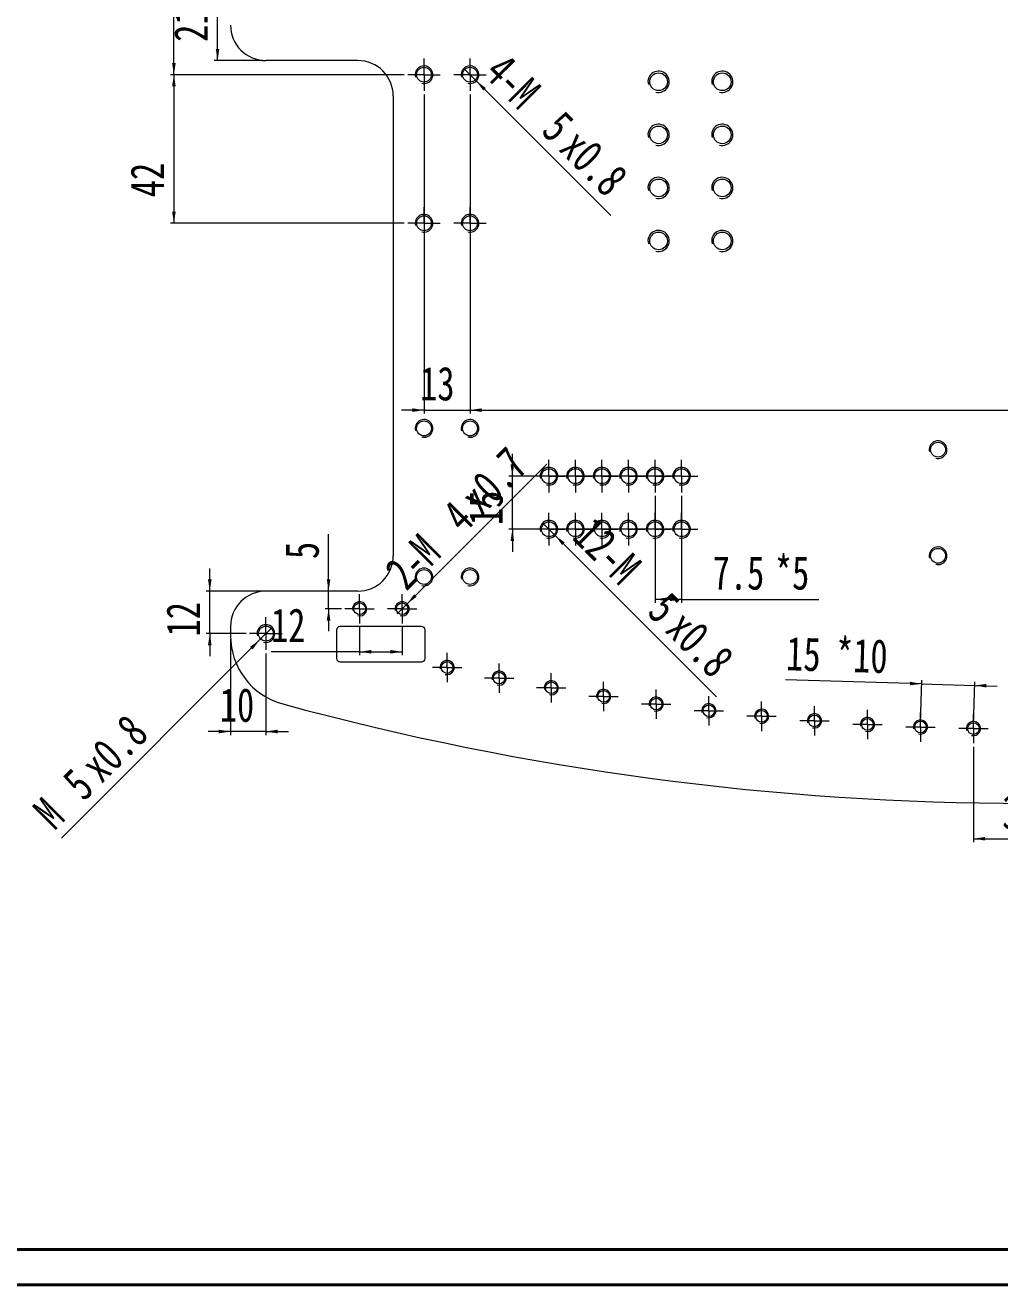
# Model space of a CAD drawing. Header units: millimetres. Extents: x 0 to 1189, y 0 to 945.
# Drawn here: x 629.4 to 904.9, y 0.2 to 356.3 of the extents above; entities that cross this region are included whole.
import ezdxf

# ---------------------------------------------------------------- set-up
doc = ezdxf.new("R2010")
doc.units = ezdxf.units.MM
doc.styles.add('SLDTEXTSTYLE2', font='TXT', dxfattribs={"width": 0.75})
doc.dimstyles.new('SLDDIMSTYLE1', dxfattribs={"dimtxt": 9.525, "dimasz": 3.302, "dimexe": 0, "dimexo": 0.0625, "dimgap": 2.38125, "dimtad": 1, "dimrnd": 1e-09, "dimzin": 12, "dimdsep": 46, "dimtxsty": 'SLDTEXTSTYLE2', "dimsah": 1, "dimcen": 0.09, "dimadec": 0, "dimazin": 3, "dimtfac": 1, "dimtofl": 0, "dimtmove": 0, "dimatfit": 3, "dimfxl": 0, "dimfrac": 2, "dimtolj": 1, "dimtzin": 12, "dimarcsym": 0})
doc.dimstyles.new('SLDDIMSTYLE10', dxfattribs={"dimtxt": 9.525, "dimasz": 3.302, "dimexe": 0, "dimexo": 0.0625, "dimgap": 2.38125, "dimtad": 1, "dimrnd": 1e-09, "dimzin": 12, "dimdsep": 46, "dimtxsty": 'SLDTEXTSTYLE2', "dimblk1": 'NONE', "dimsah": 1, "dimcen": 0, "dimadec": 0, "dimazin": 3, "dimtfac": 1, "dimtmove": 0, "dimatfit": 3, "dimldrblk": 'NONE', "dimfxl": 0, "dimfrac": 2, "dimtolj": 1, "dimtzin": 12, "dimarcsym": 0})
doc.dimstyles.new('SLDDIMSTYLE3', dxfattribs={"dimtxt": 9.525, "dimasz": 3.302, "dimexe": 0, "dimexo": 0.0625, "dimgap": 2.38125, "dimtad": 1, "dimrnd": 1e-09, "dimzin": 12, "dimdsep": 46, "dimtxsty": 'SLDTEXTSTYLE2', "dimsah": 1, "dimcen": 0.09, "dimadec": 0, "dimazin": 3, "dimtfac": 1, "dimtmove": 0, "dimatfit": 0, "dimfxl": 0, "dimfrac": 2, "dimtolj": 1, "dimtzin": 12, "dimarcsym": 0})
doc.dimstyles.new('SLDDIMSTYLE7', dxfattribs={"dimtxt": 9.525, "dimasz": 3.302, "dimexe": 0, "dimexo": 0.0625, "dimgap": 2.38125, "dimtad": 1, "dimrnd": 1e-09, "dimzin": 12, "dimdsep": 46, "dimtxsty": 'SLDTEXTSTYLE2', "dimblk1": 'NONE', "dimsah": 1, "dimcen": 0, "dimadec": 0, "dimazin": 3, "dimtfac": 1, "dimtmove": 0, "dimatfit": 3, "dimldrblk": 'NONE', "dimfxl": 0, "dimfrac": 2, "dimtolj": 1, "dimtzin": 12, "dimarcsym": 0})
doc.dimstyles.new('SLDDIMSTYLE8', dxfattribs={"dimtxt": 9.525, "dimasz": 3.302, "dimexe": 0, "dimexo": 0.0625, "dimgap": 2.38125, "dimtad": 1, "dimdec": 1, "dimrnd": 1e-09, "dimzin": 12, "dimdsep": 46, "dimtxsty": 'SLDTEXTSTYLE2', "dimsah": 1, "dimcen": 0.09, "dimadec": 0, "dimazin": 3, "dimtfac": 1, "dimtdec": 1, "dimtmove": 0, "dimatfit": 0, "dimfxl": 0, "dimfrac": 2, "dimtolj": 1, "dimtzin": 12, "dimarcsym": 0})
doc.dimstyles.new('SLDDIMSTYLE9', dxfattribs={"dimtxt": 9.525, "dimasz": 3.302, "dimexe": 0, "dimexo": 0.0625, "dimgap": 2.38125, "dimtad": 1, "dimdec": 1, "dimrnd": 1e-09, "dimzin": 12, "dimdsep": 46, "dimtxsty": 'SLDTEXTSTYLE2', "dimsah": 1, "dimcen": 0.09, "dimadec": 0, "dimazin": 3, "dimtfac": 1, "dimtdec": 1, "dimtofl": 0, "dimtmove": 0, "dimatfit": 3, "dimfxl": 0, "dimfrac": 2, "dimtolj": 1, "dimtzin": 12, "dimarcsym": 0})

# ---------------------------------------------------------------- blocks, each defined once
blk = doc.blocks.new('_D_33')
at = {"color": 7, "linetype": 'Continuous', "lineweight": 0}
for p, q in [((767.13, 228.83), (767.13, 235.18)), ((809.36, 228.83), (766.13, 228.83)), ((767.13, 213.83), (767.13, 228.83)), ((809.36, 213.83), (766.13, 213.83)), ((767.13, 213.83), (767.13, 207.48))]:
    blk.add_line(p, q, dxfattribs=at)
for points in [[(767.13, 228.83), (767.63, 232.13), (766.62, 232.13)], [(767.13, 213.83), (766.62, 210.52), (767.63, 210.52)]]:
    blk.add_solid(points, dxfattribs=at)
at = {"color": 7, "linetype": 'Continuous', "lineweight": 0, "insert": (754.85, 215), "char_height": 9.525, "attachment_point": 1, "rotation": 90, "style": 'SLDTEXTSTYLE2'}
blk.add_mtext('15', dxfattribs=at)
blk = doc.blocks.new('_D_34')
at = {"color": 7, "linetype": 'Continuous', "lineweight": 0}
for p, q in [((807.46, 223.23), (807.46, 193)), ((814.96, 223.23), (814.96, 193)), ((814.96, 194), (807.46, 194)), ((814.96, 194), (853.78, 194))]:
    blk.add_line(p, q, dxfattribs=at)
for points in [[(807.46, 194), (810.76, 193.5), (810.76, 194.51)], [(814.96, 194), (811.66, 194.51), (811.66, 193.5)]]:
    blk.add_solid(points, dxfattribs=at)
at = {"color": 7, "linetype": 'Continuous', "lineweight": 0, "char_height": 9.525, "attachment_point": 1, "style": 'SLDTEXTSTYLE2'}
for s, insert in [('*5', (841.34, 206.28)), ('7.5', (823.76, 206.28))]:
    blk.add_mtext(s, dxfattribs=dict(at, insert=insert))
blk = doc.blocks.new('_D_35')
at = {"color": 7, "linetype": 'Continuous', "lineweight": 0}
for p, q in [((897.46, 152.32), (897.46, 125.33)), ((927.46, 152.32), (927.46, 125.33)), ((897.46, 126.33), (927.46, 126.33))]:
    blk.add_line(p, q, dxfattribs=at)
for points in [[(897.46, 126.33), (900.76, 125.82), (900.76, 126.83)], [(927.46, 126.33), (924.16, 126.83), (924.16, 125.82)]]:
    blk.add_solid(points, dxfattribs=at)
at = {"color": 7, "linetype": 'Continuous', "lineweight": 0, "insert": (905.6, 138.6), "char_height": 9.525, "attachment_point": 1, "style": 'SLDTEXTSTYLE2'}
blk.add_mtext('30', dxfattribs=at)
blk = doc.blocks.new('_D_36')
at = {"color": 7, "linetype": 'Continuous', "lineweight": 0}
for p, q in [((882.82, 170.11), (844.35, 171.22)), ((882.5, 158.9), (882.85, 171.11)), ((882.82, 170.11), (897.81, 169.67)), ((897.49, 158.47), (897.84, 170.67)), ((897.81, 169.67), (904.16, 169.49))]:
    blk.add_line(p, q, dxfattribs=at)
for points in [[(882.82, 170.11), (879.53, 170.71), (879.51, 169.7)], [(897.81, 169.67), (901.1, 169.07), (901.13, 170.09)]]:
    blk.add_solid(points, dxfattribs=at)
at = {"color": 7, "linetype": 'Continuous', "lineweight": 0, "char_height": 9.525, "attachment_point": 1, "rotation": 358.345, "style": 'SLDTEXTSTYLE2'}
for s, insert in [('15', (844.7, 183.49)), ('*10', (858.77, 183.09))]:
    blk.add_mtext(s, dxfattribs=dict(at, insert=insert))
blk = doc.blocks.new('_D_40')
at = {"color": 7, "linetype": 'Continuous', "lineweight": 0}
for p, q in [((723.96, 186.18), (723.96, 178.18)), ((735.96, 186.18), (735.96, 178.18)), ((723.96, 179.18), (698.91, 179.18)), ((723.96, 179.18), (735.96, 179.18))]:
    blk.add_line(p, q, dxfattribs=at)
for points in [[(723.96, 179.18), (727.26, 178.67), (727.26, 179.69)], [(735.96, 179.18), (732.66, 179.69), (732.66, 178.67)]]:
    blk.add_solid(points, dxfattribs=at)
at = {"color": 7, "linetype": 'Continuous', "lineweight": 0, "insert": (698.91, 191.46), "char_height": 9.525, "attachment_point": 1, "style": 'SLDTEXTSTYLE2'}
blk.add_mtext('12', dxfattribs=at)
blk = doc.blocks.new('_D_41')
at = {"color": 7, "linetype": 'Continuous', "lineweight": 0}
for p, q in [((681.6, 196.33), (681.6, 202.68)), ((696.46, 196.33), (680.6, 196.33)), ((681.6, 184.33), (681.6, 196.33)), ((691.86, 184.33), (680.6, 184.33)), ((681.6, 184.33), (681.6, 177.98))]:
    blk.add_line(p, q, dxfattribs=at)
for points in [[(681.6, 196.33), (682.11, 199.63), (681.1, 199.63)], [(681.6, 184.33), (681.1, 181.02), (682.11, 181.02)]]:
    blk.add_solid(points, dxfattribs=at)
at = {"color": 7, "linetype": 'Continuous', "lineweight": 0, "insert": (669.33, 183.51), "char_height": 9.525, "attachment_point": 1, "rotation": 90, "style": 'SLDTEXTSTYLE2'}
blk.add_mtext('12', dxfattribs=at)
blk = doc.blocks.new('_D_42')
at = {"color": 7, "linetype": 'Continuous', "lineweight": 0}
for p, q in [((687.46, 182.75), (687.46, 155.63)), ((697.46, 178.73), (697.46, 155.63)), ((687.46, 156.63), (681.11, 156.63)), ((697.46, 156.63), (687.46, 156.63)), ((697.46, 156.63), (703.81, 156.63))]:
    blk.add_line(p, q, dxfattribs=at)
for points in [[(687.46, 156.63), (684.16, 157.14), (684.16, 156.12)], [(697.46, 156.63), (700.76, 156.12), (700.76, 157.14)]]:
    blk.add_solid(points, dxfattribs=at)
at = {"color": 7, "linetype": 'Continuous', "lineweight": 0, "insert": (684.44, 168.91), "char_height": 9.525, "attachment_point": 1, "style": 'SLDTEXTSTYLE2'}
blk.add_mtext('10', dxfattribs=at)
blk = doc.blocks.new('_D_47')
at = {"color": 7, "linetype": 'Continuous', "lineweight": 0}
for p, q in [((715.19, 196.33), (715.19, 212.45)), ((715.19, 191.33), (715.19, 196.33)), ((718.81, 191.33), (714.19, 191.33)), ((715.19, 191.33), (715.19, 184.98))]:
    blk.add_line(p, q, dxfattribs=at)
for points in [[(715.19, 196.33), (715.69, 199.63), (714.68, 199.63)], [(715.19, 191.33), (714.68, 188.02), (715.69, 188.02)]]:
    blk.add_solid(points, dxfattribs=at)
at = {"color": 7, "linetype": 'Continuous', "lineweight": 0, "insert": (702.91, 205.41), "char_height": 9.52, "attachment_point": 1, "rotation": 90, "style": 'SLDTEXTSTYLE2'}
blk.add_mtext('5', dxfattribs=at)
blk = doc.blocks.new('_D_50')
at = {"color": 7, "linetype": 'Continuous', "lineweight": 0}
for p, q in [((742.16, 336.73), (742.16, 246.5)), ((755.16, 336.73), (755.16, 246.5)), ((742.16, 247.5), (735.81, 247.5)), ((742.16, 247.5), (755.16, 247.5)), ((755.16, 247.5), (761.51, 247.5))]:
    blk.add_line(p, q, dxfattribs=at)
for points in [[(742.16, 247.5), (738.86, 248.01), (738.86, 246.99)], [(755.16, 247.5), (758.46, 246.99), (758.46, 248.01)]]:
    blk.add_solid(points, dxfattribs=at)
at = {"color": 7, "linetype": 'Continuous', "lineweight": 0, "insert": (741.06, 259.78), "char_height": 9.525, "attachment_point": 1, "style": 'SLDTEXTSTYLE2'}
blk.add_mtext('13', dxfattribs=at)
blk = doc.blocks.new('_D_51')
at = {"color": 7, "linetype": 'Continuous', "lineweight": 0}
for p, q in [((736.56, 342.33), (670.46, 342.33)), ((671.46, 342.33), (671.46, 300.33)), ((736.56, 300.33), (670.46, 300.33))]:
    blk.add_line(p, q, dxfattribs=at)
for points in [[(671.46, 342.33), (670.95, 339.02), (671.97, 339.02)], [(671.46, 300.33), (671.97, 303.63), (670.95, 303.63)]]:
    blk.add_solid(points, dxfattribs=at)
at = {"color": 7, "linetype": 'Continuous', "lineweight": 0, "insert": (659.18, 307.69), "char_height": 9.525, "attachment_point": 1, "rotation": 90, "style": 'SLDTEXTSTYLE2'}
blk.add_mtext('42', dxfattribs=at)
blk = doc.blocks.new('_D_52')
at = {"color": 7, "linetype": 'Continuous', "lineweight": 0}
for p, q in [((755.16, 336.73), (755.16, 246.5)), ((1069.76, 336.73), (1069.76, 246.5)), ((755.16, 247.5), (1069.76, 247.5))]:
    blk.add_line(p, q, dxfattribs=at)
for points in [[(755.16, 247.5), (758.46, 246.99), (758.46, 248.01)], [(1069.76, 247.5), (1066.46, 248.01), (1066.46, 246.99)]]:
    blk.add_solid(points, dxfattribs=at)
at = {"color": 7, "linetype": 'Continuous', "lineweight": 0, "insert": (917.97, 259.78), "char_height": 9.525, "attachment_point": 1, "style": 'SLDTEXTSTYLE2'}
blk.add_mtext('314.6', dxfattribs=at)
blk = doc.blocks.new('_D_53')
at = {"color": 7, "linetype": 'Continuous', "lineweight": 0}
for p, q in [((799.23, 636.33), (670.46, 636.33)), ((671.46, 342.33), (671.46, 636.33)), ((736.56, 342.33), (670.46, 342.33))]:
    blk.add_line(p, q, dxfattribs=at)
for points in [[(671.46, 636.33), (670.95, 633.02), (671.97, 633.02)], [(671.46, 342.33), (671.97, 345.63), (670.95, 345.63)]]:
    blk.add_solid(points, dxfattribs=at)
at = {"color": 7, "linetype": 'Continuous', "lineweight": 0, "insert": (659.18, 587.52), "char_height": 9.525, "attachment_point": 1, "rotation": 90, "style": 'SLDTEXTSTYLE2'}
blk.add_mtext('294', dxfattribs=at)
blk = doc.blocks.new('_D_54')
at = {"color": 7, "linetype": 'Continuous', "lineweight": 0}
for p, q in [((703.31, 367.33), (682.8, 367.33)), ((683.8, 346.33), (683.8, 367.33)), ((696.46, 346.33), (682.8, 346.33))]:
    blk.add_line(p, q, dxfattribs=at)
for points in [[(683.8, 367.33), (683.3, 364.02), (684.31, 364.02)], [(683.8, 346.33), (684.31, 349.63), (683.3, 349.63)]]:
    blk.add_solid(points, dxfattribs=at)
at = {"color": 7, "linetype": 'Continuous', "lineweight": 0, "insert": (671.52, 351.63), "char_height": 9.525, "attachment_point": 1, "rotation": 90, "style": 'SLDTEXTSTYLE2'}
blk.add_mtext('21', dxfattribs=at)
blk = doc.blocks.new('_D_62')
at = {"color": 7, "linetype": 'Continuous', "lineweight": 0}
for q in [(753.39, 344.09), (794.93, 302.56)]:
    blk.add_line((756.93, 340.56), q, dxfattribs=at)
blk.add_solid([(756.93, 340.56), (758.91, 337.86), (759.62, 338.58)], dxfattribs=at)
at = {"color": 7, "linetype": 'Continuous', "lineweight": 0, "attachment_point": 1, "rotation": 315, "style": 'SLDTEXTSTYLE2'}
for s, insert, char_height in [('4-M', (765.51, 349.02), 9.525), ('5', (781.73, 332.81), 9.52), ('x0.8', (786.7, 327.83), 9.525)]:
    blk.add_mtext(s, dxfattribs=dict(at, insert=insert, char_height=char_height))
blk = doc.blocks.new('_NONE')
blk = doc.blocks.new('_D_64')
at = {"color": 7, "linetype": 'Continuous', "lineweight": 0}
for q in [(775.69, 215.59), (824.83, 166.46)]:
    blk.add_line((779.23, 212.06), q, dxfattribs=at)
blk.add_solid([(779.23, 212.06), (781.21, 209.36), (781.92, 210.08)], dxfattribs=at)
at = {"color": 7, "linetype": 'Continuous', "lineweight": 0, "attachment_point": 1, "rotation": 315, "style": 'SLDTEXTSTYLE2'}
for s, insert, char_height in [('12-M', (790.49, 217.95), 9.525), ('5', (811.68, 196.76), 9.52), ('x0.8', (816.66, 191.78), 9.525)]:
    blk.add_mtext(s, dxfattribs=dict(at, insert=insert, char_height=char_height))
blk = doc.blocks.new('_D_67')
at = {"color": 7, "linetype": 'Continuous', "lineweight": 0}
for q in [(699.23, 186.09), (639.65, 126.51)]:
    blk.add_line((695.69, 182.56), q, dxfattribs=at)
blk.add_solid([(695.69, 182.56), (693, 180.58), (693.72, 179.86)], dxfattribs=at)
at = {"color": 7, "linetype": 'Continuous', "lineweight": 0, "attachment_point": 1, "rotation": 45, "style": 'SLDTEXTSTYLE2'}
for s, insert, char_height in [('x0.8', (644.24, 148.39), 9.525), ('5', (639.26, 143.41), 9.52), ('M', (631.01, 135.15), 9.52)]:
    blk.add_mtext(s, dxfattribs=dict(at, insert=insert, char_height=char_height))
blk = doc.blocks.new('_D_68')
at = {"color": 7, "linetype": 'Continuous', "lineweight": 0}
for q in [(776.9, 232.26), (734.55, 189.91)]:
    blk.add_line((737.38, 192.74), q, dxfattribs=at)
blk.add_solid([(737.38, 192.74), (740.07, 194.72), (739.35, 195.43)], dxfattribs=at)
at = {"color": 7, "linetype": 'Continuous', "lineweight": 0, "attachment_point": 1, "rotation": 45, "style": 'SLDTEXTSTYLE2'}
for s, insert, char_height in [('x0.7', (751.61, 224.05), 9.525), ('4', (746.63, 219.07), 9.52), ('2-M', (730.42, 202.86), 9.525)]:
    blk.add_mtext(s, dxfattribs=dict(at, insert=insert, char_height=char_height))
blk = doc.blocks.new('SW_CENTERMARKSYMBOL_153')
at = {"color": 0, "linetype": 'Continuous', "lineweight": 0}
for p, q in [((0, 2.5), (0, 4.15)), ((-2.5, 0), (-4.15, 0)), ((0, 0), (-2.5, 0)), ((0, 0), (0, 2.5)), ((0, 0), (0, -2.5)), ((0, 0), (2.5, 0)), ((2.5, 0), (4.15, 0)), ((0, -2.5), (0, -4.15))]:
    blk.add_line(p, q, dxfattribs=at)
blk = doc.blocks.new('SW_CENTERMARKSYMBOL_154')
at = {"color": 0, "linetype": 'Continuous', "lineweight": 0}
for p, q in [((0, 2.5), (0, 4.15)), ((-2.5, 0), (-4.15, 0)), ((0, 0), (-2.5, 0)), ((0, 0), (0, 2.5)), ((0, 0), (0, -2.5)), ((0, 0), (2.5, 0)), ((2.5, 0), (4.15, 0)), ((0, -2.5), (0, -4.15))]:
    blk.add_line(p, q, dxfattribs=at)
blk = doc.blocks.new('SW_CENTERMARKSYMBOL_155')
at = {"color": 0, "linetype": 'Continuous', "lineweight": 0}
for p, q in [((0, 2.5), (0, 4.15)), ((-2.5, 0), (-4.15, 0)), ((0, 0), (-2.5, 0)), ((0, 0), (0, 2.5)), ((0, 0), (0, -2.5)), ((0, 0), (2.5, 0)), ((2.5, 0), (4.15, 0)), ((0, -2.5), (0, -4.15))]:
    blk.add_line(p, q, dxfattribs=at)
blk = doc.blocks.new('SW_CENTERMARKSYMBOL_156')
at = {"color": 0, "linetype": 'Continuous', "lineweight": 0}
for p, q in [((0, 2.5), (0, 4.15)), ((-2.5, 0), (-4.15, 0)), ((0, 0), (-2.5, 0)), ((0, 0), (0, 2.5)), ((0, 0), (0, -2.5)), ((0, 0), (2.5, 0)), ((2.5, 0), (4.15, 0)), ((0, -2.5), (0, -4.15))]:
    blk.add_line(p, q, dxfattribs=at)
blk = doc.blocks.new('SW_CENTERMARKSYMBOL_157')
at = {"color": 0, "linetype": 'Continuous', "lineweight": 0}
for p, q in [((0, 2.5), (0, 4.15)), ((-2.5, 0), (-4.15, 0)), ((0, 0), (-2.5, 0)), ((0, 0), (0, 2.5)), ((0, 0), (0, -2.5)), ((0, 0), (2.5, 0)), ((2.5, 0), (4.15, 0)), ((0, -2.5), (0, -4.15))]:
    blk.add_line(p, q, dxfattribs=at)
blk = doc.blocks.new('SW_CENTERMARKSYMBOL_158')
at = {"color": 0, "linetype": 'Continuous', "lineweight": 0}
for p, q in [((0, 2.5), (0, 4.15)), ((-2.5, 0), (-4.15, 0)), ((0, 0), (-2.5, 0)), ((0, 0), (0, 2.5)), ((0, 0), (0, -2.5)), ((0, 0), (2.5, 0)), ((2.5, 0), (4.15, 0)), ((0, -2.5), (0, -4.15))]:
    blk.add_line(p, q, dxfattribs=at)
blk = doc.blocks.new('SW_CENTERMARKSYMBOL_159')
at = {"color": 0, "linetype": 'Continuous', "lineweight": 0}
for p, q in [((0, 2.5), (0, 4.15)), ((-2.5, 0), (-4.15, 0)), ((0, 0), (-2.5, 0)), ((0, 0), (0, 2.5)), ((0, 0), (0, -2.5)), ((0, 0), (2.5, 0)), ((2.5, 0), (4.15, 0)), ((0, -2.5), (0, -4.15))]:
    blk.add_line(p, q, dxfattribs=at)
blk = doc.blocks.new('SW_CENTERMARKSYMBOL_160')
at = {"color": 0, "linetype": 'Continuous', "lineweight": 0}
for p, q in [((0, 2.5), (0, 4.15)), ((-2.5, 0), (-4.15, 0)), ((0, 0), (-2.5, 0)), ((0, 0), (0, 2.5)), ((0, 0), (0, -2.5)), ((0, 0), (2.5, 0)), ((2.5, 0), (4.15, 0)), ((0, -2.5), (0, -4.15))]:
    blk.add_line(p, q, dxfattribs=at)
blk = doc.blocks.new('SW_CENTERMARKSYMBOL_161')
at = {"color": 0, "linetype": 'Continuous', "lineweight": 0}
for p, q in [((0, 2.5), (0, 4.15)), ((-2.5, 0), (-4.15, 0)), ((0, 0), (-2.5, 0)), ((0, 0), (0, 2.5)), ((0, 0), (0, -2.5)), ((0, 0), (2.5, 0)), ((2.5, 0), (4.15, 0)), ((0, -2.5), (0, -4.15))]:
    blk.add_line(p, q, dxfattribs=at)
blk = doc.blocks.new('SW_CENTERMARKSYMBOL_162')
at = {"color": 0, "linetype": 'Continuous', "lineweight": 0}
for p, q in [((0, 2.5), (0, 4.15)), ((-2.5, 0), (-4.15, 0)), ((0, 0), (-2.5, 0)), ((0, 0), (0, 2.5)), ((0, 0), (0, -2.5)), ((0, 0), (2.5, 0)), ((2.5, 0), (4.15, 0)), ((0, -2.5), (0, -4.15))]:
    blk.add_line(p, q, dxfattribs=at)
blk = doc.blocks.new('SW_CENTERMARKSYMBOL_163')
at = {"color": 0, "linetype": 'Continuous', "lineweight": 0}
for p, q in [((0, 2.5), (0, 4.15)), ((-2.5, 0), (-4.15, 0)), ((0, 0), (-2.5, 0)), ((0, 0), (0, 2.5)), ((0, 0), (0, -2.5)), ((0, 0), (2.5, 0)), ((2.5, 0), (4.15, 0)), ((0, -2.5), (0, -4.15))]:
    blk.add_line(p, q, dxfattribs=at)
blk = doc.blocks.new('SW_CENTERMARKSYMBOL_166')
at = {"color": 0, "linetype": 'Continuous', "lineweight": 0}
for p, q in [((0, 2.5), (0, 4.6)), ((-2.5, 0), (-4.6, 0)), ((0, 0), (-2.5, 0)), ((0, 0), (0, 2.5)), ((0, 0), (0, -2.5)), ((0, 0), (2.5, 0)), ((2.5, 0), (4.6, 0)), ((0, -2.5), (0, -4.6))]:
    blk.add_line(p, q, dxfattribs=at)
blk = doc.blocks.new('SW_CENTERMARKSYMBOL_167')
at = {"color": 0, "linetype": 'Continuous', "lineweight": 0}
for p, q in [((0, 2.5), (0, 4.6)), ((-2.5, 0), (-4.6, 0)), ((0, 0), (-2.5, 0)), ((0, 0), (0, 2.5)), ((0, 0), (0, -2.5)), ((0, 0), (2.5, 0)), ((2.5, 0), (4.6, 0)), ((0, -2.5), (0, -4.6))]:
    blk.add_line(p, q, dxfattribs=at)
blk = doc.blocks.new('SW_CENTERMARKSYMBOL_170')
at = {"color": 0, "linetype": 'Continuous', "lineweight": 0}
for p, q in [((0, 2.5), (0, 4.6)), ((-2.5, 0), (-4.6, 0)), ((0, 0), (-2.5, 0)), ((0, 0), (0, 2.5)), ((0, 0), (0, -2.5)), ((0, 0), (2.5, 0)), ((2.5, 0), (4.6, 0)), ((0, -2.5), (0, -4.6))]:
    blk.add_line(p, q, dxfattribs=at)
blk = doc.blocks.new('SW_CENTERMARKSYMBOL_176')
at = {"color": 0, "linetype": 'Continuous', "lineweight": 0}
for p, q in [((0, 2.5), (0, 4.6)), ((-2.5, 0), (-4.6, 0)), ((0, 0), (-2.5, 0)), ((0, 0), (0, 2.5)), ((0, 0), (0, -2.5)), ((0, 0), (2.5, 0)), ((2.5, 0), (4.6, 0)), ((0, -2.5), (0, -4.6))]:
    blk.add_line(p, q, dxfattribs=at)
blk = doc.blocks.new('SW_CENTERMARKSYMBOL_177')
at = {"color": 0, "linetype": 'Continuous', "lineweight": 0}
for p, q in [((0, 2.5), (0, 4.6)), ((-2.5, 0), (-4.6, 0)), ((0, 0), (-2.5, 0)), ((0, 0), (0, 2.5)), ((0, 0), (0, -2.5)), ((0, 0), (2.5, 0)), ((2.5, 0), (4.6, 0)), ((0, -2.5), (0, -4.6))]:
    blk.add_line(p, q, dxfattribs=at)
blk = doc.blocks.new('SW_CENTERMARKSYMBOL_178')
at = {"color": 0, "linetype": 'Continuous', "lineweight": 0}
for p, q in [((0, 2.5), (0, 4.6)), ((-2.5, 0), (-4.6, 0)), ((0, 0), (-2.5, 0)), ((0, 0), (0, 2.5)), ((0, 0), (0, -2.5)), ((0, 0), (2.5, 0)), ((2.5, 0), (4.6, 0)), ((0, -2.5), (0, -4.6))]:
    blk.add_line(p, q, dxfattribs=at)
blk = doc.blocks.new('SW_CENTERMARKSYMBOL_179')
at = {"color": 0, "linetype": 'Continuous', "lineweight": 0}
for p, q in [((0, 2.5), (0, 4.6)), ((-2.5, 0), (-4.6, 0)), ((0, 0), (-2.5, 0)), ((0, 0), (0, 2.5)), ((0, 0), (0, -2.5)), ((0, 0), (2.5, 0)), ((2.5, 0), (4.6, 0)), ((0, -2.5), (0, -4.6))]:
    blk.add_line(p, q, dxfattribs=at)
blk = doc.blocks.new('SW_CENTERMARKSYMBOL_190')
at = {"color": 0, "linetype": 'Continuous', "lineweight": 0}
for p, q in [((0, 2.5), (0, 4.6)), ((-2.5, 0), (-4.6, 0)), ((0, 0), (-2.5, 0)), ((0, 0), (0, 2.5)), ((0, 0), (0, -2.5)), ((0, 0), (2.5, 0)), ((2.5, 0), (4.6, 0)), ((0, -2.5), (0, -4.6))]:
    blk.add_line(p, q, dxfattribs=at)
blk = doc.blocks.new('SW_CENTERMARKSYMBOL_191')
at = {"color": 0, "linetype": 'Continuous', "lineweight": 0}
for p, q in [((0, 2.5), (0, 4.6)), ((-2.5, 0), (-4.6, 0)), ((0, 0), (-2.5, 0)), ((0, 0), (0, 2.5)), ((0, 0), (0, -2.5)), ((0, 0), (2.5, 0)), ((2.5, 0), (4.6, 0)), ((0, -2.5), (0, -4.6))]:
    blk.add_line(p, q, dxfattribs=at)
blk = doc.blocks.new('SW_CENTERMARKSYMBOL_192')
at = {"color": 0, "linetype": 'Continuous', "lineweight": 0}
for p, q in [((0, 2.5), (0, 4.6)), ((-2.5, 0), (-4.6, 0)), ((0, 0), (-2.5, 0)), ((0, 0), (0, 2.5)), ((0, 0), (0, -2.5)), ((0, 0), (2.5, 0)), ((2.5, 0), (4.6, 0)), ((0, -2.5), (0, -4.6))]:
    blk.add_line(p, q, dxfattribs=at)
blk = doc.blocks.new('SW_CENTERMARKSYMBOL_193')
at = {"color": 0, "linetype": 'Continuous', "lineweight": 0}
for p, q in [((0, 2.5), (0, 4.6)), ((-2.5, 0), (-4.6, 0)), ((0, 0), (-2.5, 0)), ((0, 0), (0, 2.5)), ((0, 0), (0, -2.5)), ((0, 0), (2.5, 0)), ((2.5, 0), (4.6, 0)), ((0, -2.5), (0, -4.6))]:
    blk.add_line(p, q, dxfattribs=at)
blk = doc.blocks.new('SW_CENTERMARKSYMBOL_194')
at = {"color": 0, "linetype": 'Continuous', "lineweight": 0}
for p, q in [((0, 2.5), (0, 4.6)), ((-2.5, 0), (-4.6, 0)), ((0, 0), (-2.5, 0)), ((0, 0), (0, 2.5)), ((0, 0), (0, -2.5)), ((0, 0), (2.5, 0)), ((2.5, 0), (4.6, 0)), ((0, -2.5), (0, -4.6))]:
    blk.add_line(p, q, dxfattribs=at)
blk = doc.blocks.new('SW_CENTERMARKSYMBOL_195')
at = {"color": 0, "linetype": 'Continuous', "lineweight": 0}
for p, q in [((0, 2.5), (0, 4.6)), ((-2.5, 0), (-4.6, 0)), ((0, 0), (-2.5, 0)), ((0, 0), (0, 2.5)), ((0, 0), (0, -2.5)), ((0, 0), (2.5, 0)), ((2.5, 0), (4.6, 0)), ((0, -2.5), (0, -4.6))]:
    blk.add_line(p, q, dxfattribs=at)
blk = doc.blocks.new('SW_CENTERMARKSYMBOL_196')
at = {"color": 0, "linetype": 'Continuous', "lineweight": 0}
for p, q in [((0, 2.5), (0, 4.6)), ((-2.5, 0), (-4.6, 0)), ((0, 0), (-2.5, 0)), ((0, 0), (0, 2.5)), ((0, 0), (0, -2.5)), ((0, 0), (2.5, 0)), ((2.5, 0), (4.6, 0)), ((0, -2.5), (0, -4.6))]:
    blk.add_line(p, q, dxfattribs=at)
blk = doc.blocks.new('SW_CENTERMARKSYMBOL_197')
at = {"color": 0, "linetype": 'Continuous', "lineweight": 0}
for p, q in [((0, 2.5), (0, 4.6)), ((-2.5, 0), (-4.6, 0)), ((0, 0), (-2.5, 0)), ((0, 0), (0, 2.5)), ((0, 0), (0, -2.5)), ((0, 0), (2.5, 0)), ((2.5, 0), (4.6, 0)), ((0, -2.5), (0, -4.6))]:
    blk.add_line(p, q, dxfattribs=at)
blk = doc.blocks.new('SW_CENTERMARKSYMBOL_198')
at = {"color": 0, "linetype": 'Continuous', "lineweight": 0}
for p, q in [((0, 2.5), (0, 4.6)), ((-2.5, 0), (-4.6, 0)), ((0, 0), (-2.5, 0)), ((0, 0), (0, 2.5)), ((0, 0), (0, -2.5)), ((0, 0), (2.5, 0)), ((2.5, 0), (4.6, 0)), ((0, -2.5), (0, -4.6))]:
    blk.add_line(p, q, dxfattribs=at)
blk = doc.blocks.new('SW_CENTERMARKSYMBOL_199')
at = {"color": 0, "linetype": 'Continuous', "lineweight": 0}
for p, q in [((0, 2.5), (0, 4.6)), ((-2.5, 0), (-4.6, 0)), ((0, 0), (-2.5, 0)), ((0, 0), (0, 2.5)), ((0, 0), (0, -2.5)), ((0, 0), (2.5, 0)), ((2.5, 0), (4.6, 0)), ((0, -2.5), (0, -4.6))]:
    blk.add_line(p, q, dxfattribs=at)
blk = doc.blocks.new('SW_CENTERMARKSYMBOL_202')
at = {"color": 0, "linetype": 'Continuous', "lineweight": 0}
for p, q in [((0, 2.5), (0, 4.15)), ((-2.5, 0), (-4.15, 0)), ((0, 0), (-2.5, 0)), ((0, 0), (0, 2.5)), ((0, 0), (0, -2.5)), ((0, 0), (2.5, 0)), ((2.5, 0), (4.15, 0)), ((0, -2.5), (0, -4.15))]:
    blk.add_line(p, q, dxfattribs=at)
blk = doc.blocks.new('SW_CENTERMARKSYMBOL_203')
at = {"color": 0, "linetype": 'Continuous', "lineweight": 0}
for p, q in [((0, 2.5), (0, 4.15)), ((-2.5, 0), (-4.15, 0)), ((0, 0), (-2.5, 0)), ((0, 0), (0, 2.5)), ((0, 0), (0, -2.5)), ((0, 0), (2.5, 0)), ((2.5, 0), (4.15, 0)), ((0, -2.5), (0, -4.15))]:
    blk.add_line(p, q, dxfattribs=at)

msp = doc.modelspace()

# ---------------------------------------------------------------- linework, layer by layer
at = {"color": 7, "linetype": 'Continuous', "lineweight": 15}
for p, q in [((723.462, 346.326), (697.462, 346.326)), ((733.462, 336.326), (733.462, 206.326)), ((723.462, 196.326), (697.462, 196.326)), ((687.462, 186.326), (687.462, 183.747)), ((717.462, 185.326), (717.462, 177.326)), ((741.462, 186.326), (718.462, 186.326)), ((742.462, 177.326), (742.462, 185.326)), ((718.462, 176.326), (741.462, 176.326))]:
    msp.add_line(p, q, dxfattribs=at)
at = {"color": 7, "linetype": 'Continuous', "lineweight": 40}
for p, q in [((25.079, 10.215), (1179.079, 10.215)), ((0.079, 0.215), (1189.079, 0.215))]:
    msp.add_line(p, q, dxfattribs=at)
at = {"color": 7, "linetype": 'Continuous', "lineweight": 15}
for centre, radius in [((742.162, 342.326), 2.1), ((755.162, 342.326), 2.1), ((808.462, 340.326), 2.5), ((826.462, 340.326), 2.5), ((808.462, 325.326), 2.5), ((826.462, 325.326), 2.5), ((808.462, 310.326), 2.5), ((826.462, 310.326), 2.5), ((742.162, 300.326), 2.1), ((755.162, 300.326), 2.1), ((808.462, 295.326), 2.5), ((826.462, 295.326), 2.5), ((742.162, 242.326), 2.1), ((755.162, 242.326), 2.1), ((887.462, 236.326), 2.1), ((777.462, 228.826), 2.1), ((784.962, 228.826), 2.1), ((792.462, 228.826), 2.1), ((799.962, 228.826), 2.1), ((807.462, 228.826), 2.1), ((814.962, 228.826), 2.1), ((777.462, 213.826), 2.1), ((784.962, 213.826), 2.1), ((792.462, 213.826), 2.1), ((799.962, 213.826), 2.1), ((807.462, 213.826), 2.1), ((814.962, 213.826), 2.1), ((887.462, 206.326), 2.1), ((742.162, 200.326), 2.1), ((755.162, 200.326), 2.1), ((723.962, 191.326), 1.65), ((735.962, 191.326), 1.65), ((697.462, 184.326), 2.1), ((748.69, 174.736), 1.65), ((763.384, 171.723), 1.65), ((778.134, 168.995), 1.65), ((792.933, 166.551), 1.65), ((807.777, 164.392), 1.65), ((822.66, 162.519), 1.65), ((837.576, 160.934), 1.65), ((852.519, 159.635), 1.65), ((867.485, 158.625), 1.65), ((882.468, 157.903), 1.65), ((897.462, 157.47), 1.65)]:
    msp.add_circle(centre, radius, dxfattribs=at)
for centre, radius, start, end in [((697.462, 356.326), 10, 180, 270), ((723.462, 336.326), 10, 0, 90), ((723.462, 206.326), 10, 270, 0), ((697.462, 186.326), 10, 90, 180), ((718.462, 185.326), 1, 90, 180), ((741.462, 185.326), 1, 0, 90), ((707.462, 183.747), 20, 180, 254.76251), ((718.462, 177.326), 1, 180, 270), ((741.462, 177.326), 1, 270, 0), ((912.462, 936.326), 800, 254.762513, 285.237487)]:
    msp.add_arc(centre, radius, start, end, dxfattribs=at)
at = {"color": 7, "linetype": 'Continuous', "lineweight": 0}
for centre, radius in [((742.162, 342.326), 2.5), ((755.162, 342.326), 2.5), ((808.462, 340.326), 3), ((826.462, 340.326), 3), ((808.462, 325.326), 3), ((826.462, 325.326), 3), ((808.462, 310.326), 3), ((826.462, 310.326), 3), ((742.162, 300.326), 2.5), ((755.162, 300.326), 2.5), ((808.462, 295.326), 3), ((826.462, 295.326), 3), ((742.162, 242.326), 2.5), ((755.162, 242.326), 2.5), ((887.462, 236.326), 2.5), ((777.462, 228.826), 2.5), ((784.962, 228.826), 2.5), ((792.462, 228.826), 2.5), ((799.962, 228.826), 2.5), ((807.462, 228.826), 2.5), ((814.962, 228.826), 2.5), ((777.462, 213.826), 2.5), ((784.962, 213.826), 2.5), ((792.462, 213.826), 2.5), ((799.962, 213.826), 2.5), ((807.462, 213.826), 2.5), ((814.962, 213.826), 2.5), ((887.462, 206.326), 2.5), ((742.162, 200.326), 2.5), ((755.162, 200.326), 2.5), ((723.962, 191.326), 2), ((735.962, 191.326), 2), ((697.462, 184.326), 2.5), ((748.69, 174.736), 2), ((763.384, 171.723), 2), ((778.134, 168.995), 2), ((792.933, 166.551), 2), ((807.777, 164.392), 2), ((822.66, 162.519), 2), ((837.576, 160.934), 2), ((852.519, 159.635), 2), ((867.485, 158.625), 2), ((882.468, 157.903), 2), ((897.462, 157.47), 2)]:
    msp.add_arc(centre, radius, 255, 195, dxfattribs=at)

# ---------------------------------------------------------------- block references
for name, p in [('SW_CENTERMARKSYMBOL_179', (742.162, 342.326)), ('SW_CENTERMARKSYMBOL_178', (755.162, 342.326)), ('SW_CENTERMARKSYMBOL_177', (742.162, 300.326)), ('SW_CENTERMARKSYMBOL_176', (755.162, 300.326)), ('SW_CENTERMARKSYMBOL_166', (777.462, 228.826)), ('SW_CENTERMARKSYMBOL_198', (784.962, 228.826)), ('SW_CENTERMARKSYMBOL_197', (792.462, 228.826)), ('SW_CENTERMARKSYMBOL_194', (799.962, 228.826)), ('SW_CENTERMARKSYMBOL_193', (807.462, 228.826)), ('SW_CENTERMARKSYMBOL_190', (814.962, 228.826)), ('SW_CENTERMARKSYMBOL_167', (777.462, 213.826)), ('SW_CENTERMARKSYMBOL_199', (784.962, 213.826)), ('SW_CENTERMARKSYMBOL_196', (792.462, 213.826)), ('SW_CENTERMARKSYMBOL_195', (799.962, 213.826)), ('SW_CENTERMARKSYMBOL_192', (807.462, 213.826)), ('SW_CENTERMARKSYMBOL_191', (814.962, 213.826)), ('SW_CENTERMARKSYMBOL_203', (723.962, 191.326)), ('SW_CENTERMARKSYMBOL_202', (735.962, 191.326)), ('SW_CENTERMARKSYMBOL_170', (697.462, 184.326)), ('SW_CENTERMARKSYMBOL_163', (748.69, 174.736)), ('SW_CENTERMARKSYMBOL_162', (763.384, 171.723)), ('SW_CENTERMARKSYMBOL_161', (778.134, 168.995)), ('SW_CENTERMARKSYMBOL_160', (792.933, 166.551)), ('SW_CENTERMARKSYMBOL_159', (807.777, 164.392)), ('SW_CENTERMARKSYMBOL_158', (822.66, 162.519)), ('SW_CENTERMARKSYMBOL_157', (837.576, 160.934)), ('SW_CENTERMARKSYMBOL_156', (852.519, 159.635)), ('SW_CENTERMARKSYMBOL_155', (867.485, 158.625)), ('SW_CENTERMARKSYMBOL_154', (882.468, 157.903)), ('SW_CENTERMARKSYMBOL_153', (897.462, 157.47))]:
    msp.add_blockref(name, p, dxfattribs=at)

# ---------------------------------------------------------------- dimensions: what is measured, and where the dimension line sits
for base, p1, p2, dimstyle, picture, middle in [((671.462, 636.326), (737.562, 342.326), (800.234, 636.326), 'SLDDIMSTYLE1', '_D_53', (671.462, 598.079)), ((683.803, 367.326), (697.462, 346.326), (704.312, 367.326), 'SLDDIMSTYLE1', '_D_54', (683.803, 358.671)), ((671.462, 300.326), (737.562, 342.326), (737.562, 300.326), 'SLDDIMSTYLE1', '_D_51', (671.462, 314.727)), ((767.127, 228.826), (810.362, 213.826), (810.362, 228.826), 'SLDDIMSTYLE3', '_D_33', (767.127, 222.035)), ((715.186, 196.326), (719.812, 191.326), (723.462, 196.326), 'SLDDIMSTYLE3', '_D_47', (715.186, 208.933)), ((681.605, 196.326), (692.862, 184.326), (697.462, 196.326), 'SLDDIMSTYLE3', '_D_41', (681.605, 190.552))]:
    dim = msp.add_linear_dim(base=base, p1=p1, p2=p2, angle=90, dimstyle=dimstyle, dxfattribs=at)
    dim.commit()
    dim.dimension.update_dxf_attribs({"geometry": picture, "text_midpoint": middle, "dimtype": 160})
for p1, p2, text, dimstyle, picture, middle in [((753.394, 344.094), (756.93, 340.558), '4-M<>x0.8', 'SLDDIMSTYLE7', '_D_62', (776.598, 320.89)), ((734.548, 189.912), (737.376, 192.74), '2-M<>x0.7', 'SLDDIMSTYLE7', '_D_68', (758.535, 213.899)), ((775.694, 215.594), (779.23, 212.058), '12-M<>x0.8', 'SLDDIMSTYLE7', '_D_64', (803.897, 187.391)), ((699.23, 186.094), (695.694, 182.558), 'M<>x0.8', 'SLDDIMSTYLE10', '_D_67', (654.311, 141.175))]:
    dim = msp.add_diameter_dim_2p(p1=p1, p2=p2, text=text, dimstyle=dimstyle, override={"dimpost": '<>'}, dxfattribs=at)
    dim.commit()
    dim.dimension.update_dxf_attribs({"geometry": picture, "text_midpoint": middle, "dimtype": 163})
for base, p1, p2, dimstyle, picture, middle in [((755.162, 247.498), (742.162, 337.726), (755.162, 337.726), 'SLDDIMSTYLE3', '_D_50', (748.099, 247.498)), ((1069.762, 247.498), (755.162, 337.726), (1069.762, 337.726), 'SLDDIMSTYLE9', '_D_52', (933.805, 247.498)), ((735.962, 179.18), (723.962, 187.176), (735.962, 187.176), 'SLDDIMSTYLE1', '_D_40', (705.945, 179.18)), ((687.462, 156.631), (697.462, 179.726), (687.462, 183.747), 'SLDDIMSTYLE3', '_D_42', (691.477, 156.631)), ((927.462, 126.326), (897.462, 153.32), (927.462, 153.32), 'SLDDIMSTYLE1', '_D_35', (912.642, 126.326))]:
    dim = msp.add_linear_dim(base=base, p1=p1, p2=p2, dimstyle=dimstyle, dxfattribs=at)
    dim.commit()
    dim.dimension.update_dxf_attribs({"geometry": picture, "text_midpoint": middle, "dimtype": 160})
dim = msp.add_linear_dim(base=(807.462, 194.004), p1=(814.962, 224.226), p2=(807.462, 224.226), text='<>*5', dimstyle='SLDDIMSTYLE8', dxfattribs=at)
dim.commit()
dim.dimension.update_dxf_attribs({"geometry": '_D_34', "text_midpoint": (838.769, 194.004), "dimtype": 160})
dim = msp.add_linear_dim(base=(897.814, 169.675), p1=(882.468, 157.903), p2=(897.462, 157.47), angle=358.34504, text='<>*10', dimstyle='SLDDIMSTYLE3', dxfattribs=at)
dim.commit()
dim.dimension.update_dxf_attribs({"geometry": '_D_36', "text_midpoint": (861.113, 170.735), "dimtype": 160})

doc.saveas('drawing.dxf')
